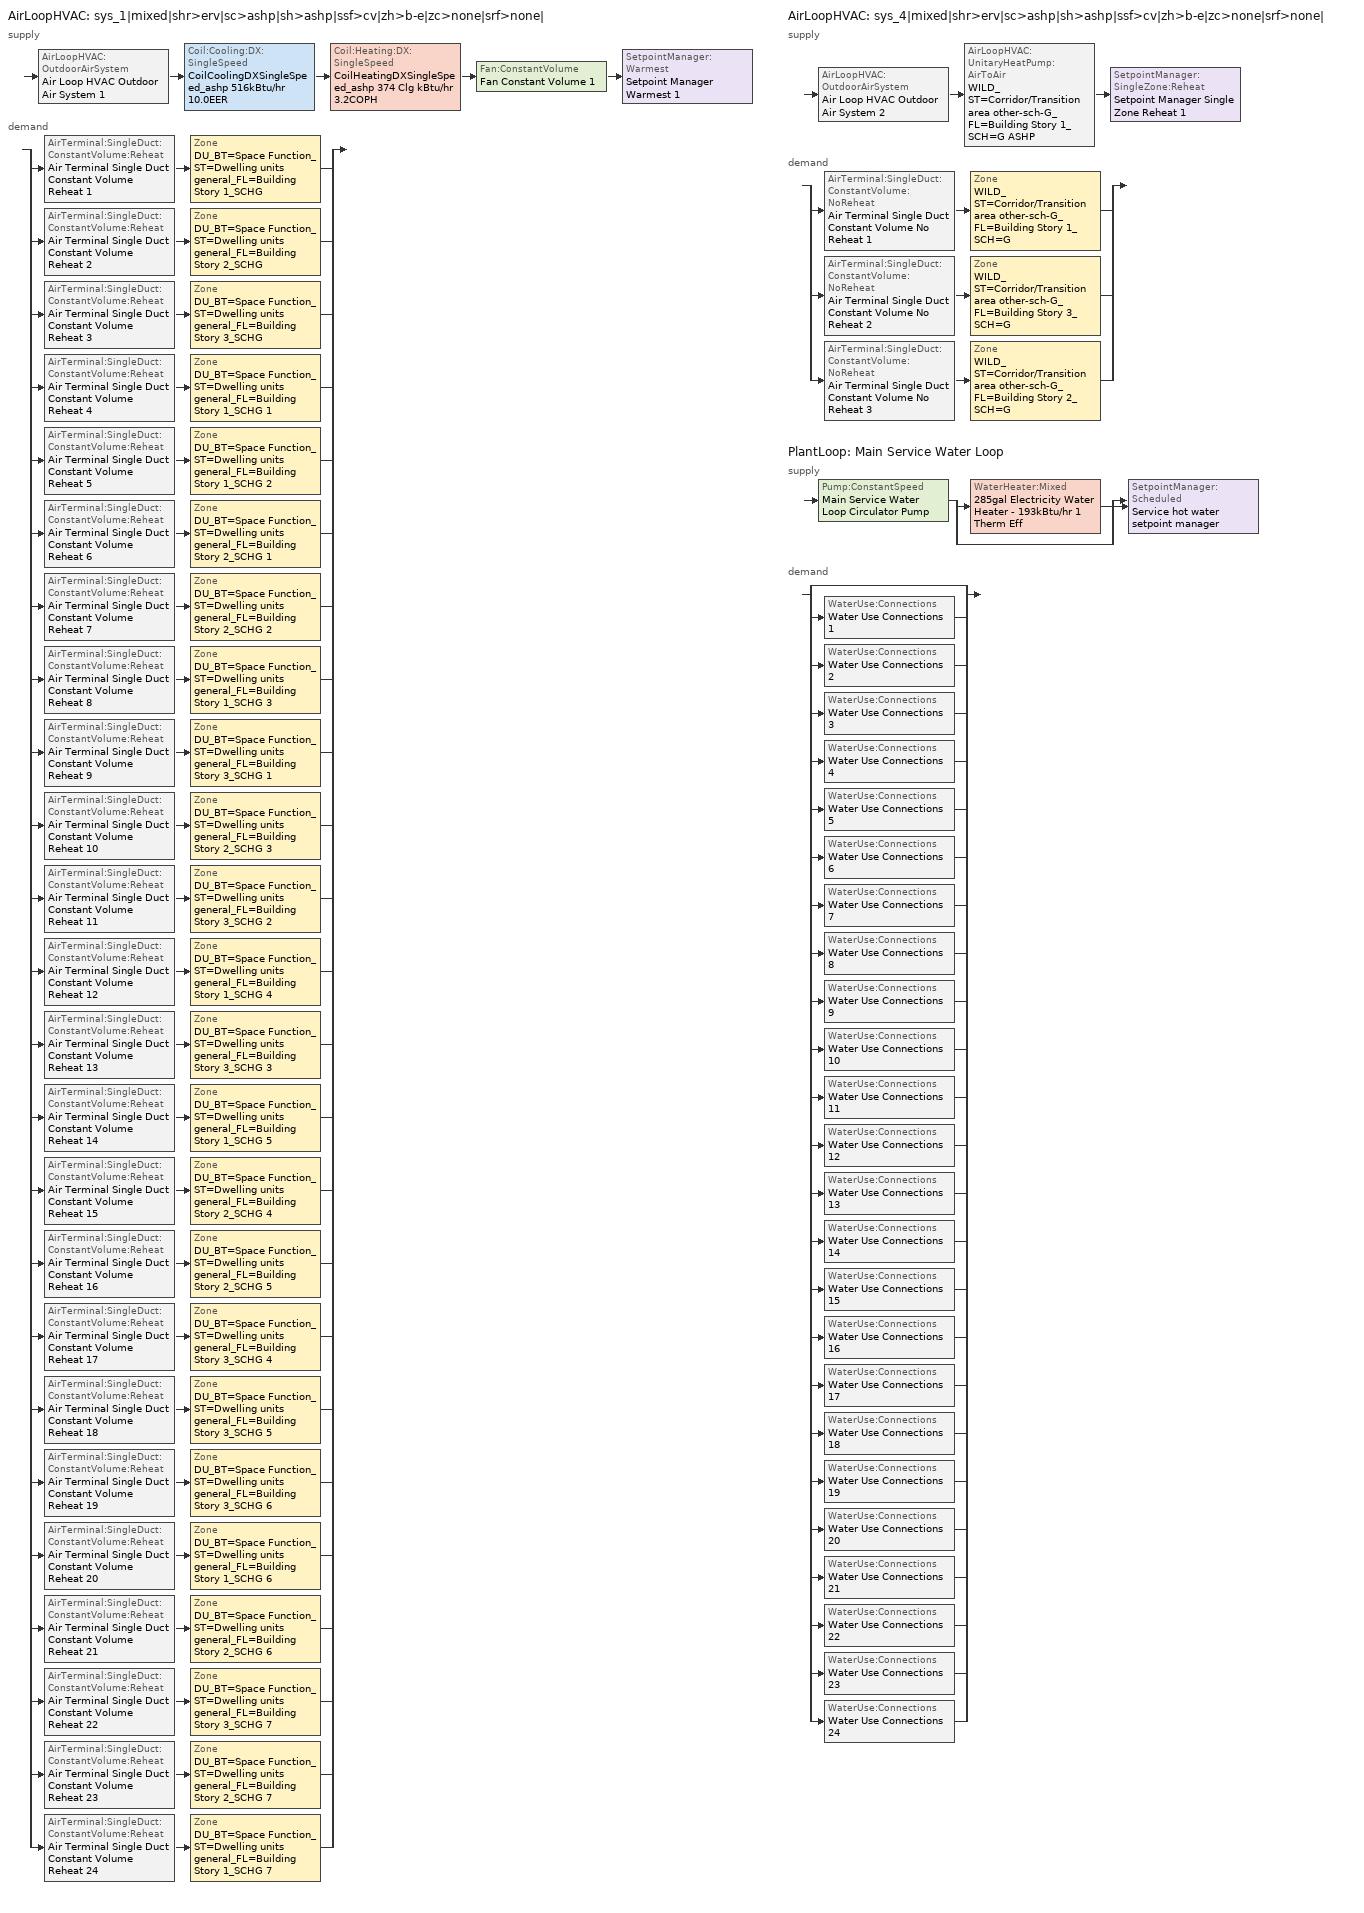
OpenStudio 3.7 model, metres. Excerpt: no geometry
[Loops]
AirLoopHVAC 'sys_1|mixed|shr>erv|sc>ashp|sh>ashp|ssf>cv|zh>b-e|zc>none|srf>none|'
 supply: AirLoopHVAC:OutdoorAirSystem 'Air Loop HVAC Outdoor Air System 1' > Coil:Cooling:DX:SingleSpeed 'CoilCoolingDXSingleSpeed_ashp 516kBtu/hr 10.0EER' > Coil:Heating:DX:SingleSpeed 'CoilHeatingDXSingleSpeed_ashp 374 Clg kBtu/hr 3.2COPH' > Fan:ConstantVolume 'Fan Constant Volume 1' > SetpointManager:Warmest 'Setpoint Manager Warmest 1'
 demand: split
  | AirTerminal:SingleDuct:ConstantVolume:Reheat 'Air Terminal Single Duct Constant Volume Reheat 1' > Zone 'DU_BT=Space Function_ST=Dwelling units general_FL=Building Story 1_SCHG'
  | AirTerminal:SingleDuct:ConstantVolume:Reheat 'Air Terminal Single Duct Constant Volume Reheat 2' > Zone 'DU_BT=Space Function_ST=Dwelling units general_FL=Building Story 2_SCHG'
  | AirTerminal:SingleDuct:ConstantVolume:Reheat 'Air Terminal Single Duct Constant Volume Reheat 3' > Zone 'DU_BT=Space Function_ST=Dwelling units general_FL=Building Story 3_SCHG'
  | AirTerminal:SingleDuct:ConstantVolume:Reheat 'Air Terminal Single Duct Constant Volume Reheat 4' > Zone 'DU_BT=Space Function_ST=Dwelling units general_FL=Building Story 1_SCHG 1'
  | AirTerminal:SingleDuct:ConstantVolume:Reheat 'Air Terminal Single Duct Constant Volume Reheat 5' > Zone 'DU_BT=Space Function_ST=Dwelling units general_FL=Building Story 1_SCHG 2'
  | AirTerminal:SingleDuct:ConstantVolume:Reheat 'Air Terminal Single Duct Constant Volume Reheat 6' > Zone 'DU_BT=Space Function_ST=Dwelling units general_FL=Building Story 2_SCHG 1'
  | AirTerminal:SingleDuct:ConstantVolume:Reheat 'Air Terminal Single Duct Constant Volume Reheat 7' > Zone 'DU_BT=Space Function_ST=Dwelling units general_FL=Building Story 2_SCHG 2'
  | AirTerminal:SingleDuct:ConstantVolume:Reheat 'Air Terminal Single Duct Constant Volume Reheat 8' > Zone 'DU_BT=Space Function_ST=Dwelling units general_FL=Building Story 1_SCHG 3'
  | AirTerminal:SingleDuct:ConstantVolume:Reheat 'Air Terminal Single Duct Constant Volume Reheat 9' > Zone 'DU_BT=Space Function_ST=Dwelling units general_FL=Building Story 3_SCHG 1'
  | AirTerminal:SingleDuct:ConstantVolume:Reheat 'Air Terminal Single Duct Constant Volume Reheat 10' > Zone 'DU_BT=Space Function_ST=Dwelling units general_FL=Building Story 2_SCHG 3'
  | AirTerminal:SingleDuct:ConstantVolume:Reheat 'Air Terminal Single Duct Constant Volume Reheat 11' > Zone 'DU_BT=Space Function_ST=Dwelling units general_FL=Building Story 3_SCHG 2'
  | AirTerminal:SingleDuct:ConstantVolume:Reheat 'Air Terminal Single Duct Constant Volume Reheat 12' > Zone 'DU_BT=Space Function_ST=Dwelling units general_FL=Building Story 1_SCHG 4'
  | AirTerminal:SingleDuct:ConstantVolume:Reheat 'Air Terminal Single Duct Constant Volume Reheat 13' > Zone 'DU_BT=Space Function_ST=Dwelling units general_FL=Building Story 3_SCHG 3'
  | AirTerminal:SingleDuct:ConstantVolume:Reheat 'Air Terminal Single Duct Constant Volume Reheat 14' > Zone 'DU_BT=Space Function_ST=Dwelling units general_FL=Building Story 1_SCHG 5'
  | AirTerminal:SingleDuct:ConstantVolume:Reheat 'Air Terminal Single Duct Constant Volume Reheat 15' > Zone 'DU_BT=Space Function_ST=Dwelling units general_FL=Building Story 2_SCHG 4'
  | AirTerminal:SingleDuct:ConstantVolume:Reheat 'Air Terminal Single Duct Constant Volume Reheat 16' > Zone 'DU_BT=Space Function_ST=Dwelling units general_FL=Building Story 2_SCHG 5'
  | AirTerminal:SingleDuct:ConstantVolume:Reheat 'Air Terminal Single Duct Constant Volume Reheat 17' > Zone 'DU_BT=Space Function_ST=Dwelling units general_FL=Building Story 3_SCHG 4'
  | AirTerminal:SingleDuct:ConstantVolume:Reheat 'Air Terminal Single Duct Constant Volume Reheat 18' > Zone 'DU_BT=Space Function_ST=Dwelling units general_FL=Building Story 3_SCHG 5'
  | AirTerminal:SingleDuct:ConstantVolume:Reheat 'Air Terminal Single Duct Constant Volume Reheat 19' > Zone 'DU_BT=Space Function_ST=Dwelling units general_FL=Building Story 3_SCHG 6'
  | AirTerminal:SingleDuct:ConstantVolume:Reheat 'Air Terminal Single Duct Constant Volume Reheat 20' > Zone 'DU_BT=Space Function_ST=Dwelling units general_FL=Building Story 1_SCHG 6'
  | AirTerminal:SingleDuct:ConstantVolume:Reheat 'Air Terminal Single Duct Constant Volume Reheat 21' > Zone 'DU_BT=Space Function_ST=Dwelling units general_FL=Building Story 2_SCHG 6'
  | AirTerminal:SingleDuct:ConstantVolume:Reheat 'Air Terminal Single Duct Constant Volume Reheat 22' > Zone 'DU_BT=Space Function_ST=Dwelling units general_FL=Building Story 3_SCHG 7'
  | AirTerminal:SingleDuct:ConstantVolume:Reheat 'Air Terminal Single Duct Constant Volume Reheat 23' > Zone 'DU_BT=Space Function_ST=Dwelling units general_FL=Building Story 2_SCHG 7'
  | AirTerminal:SingleDuct:ConstantVolume:Reheat 'Air Terminal Single Duct Constant Volume Reheat 24' > Zone 'DU_BT=Space Function_ST=Dwelling units general_FL=Building Story 1_SCHG 7'
AirLoopHVAC 'sys_4|mixed|shr>erv|sc>ashp|sh>ashp|ssf>cv|zh>b-e|zc>none|srf>none|'
 supply: AirLoopHVAC:OutdoorAirSystem 'Air Loop HVAC Outdoor Air System 2' > AirLoopHVAC:UnitaryHeatPump:AirToAir 'WILD_ST=Corridor/Transition area other-sch-G_FL=Building Story 1_SCH=G ASHP' > SetpointManager:SingleZone:Reheat 'Setpoint Manager Single Zone Reheat 1'
 demand: split
  | AirTerminal:SingleDuct:ConstantVolume:NoReheat 'Air Terminal Single Duct Constant Volume No Reheat 1' > Zone 'WILD_ST=Corridor/Transition area other-sch-G_FL=Building Story 1_SCH=G'
  | AirTerminal:SingleDuct:ConstantVolume:NoReheat 'Air Terminal Single Duct Constant Volume No Reheat 2' > Zone 'WILD_ST=Corridor/Transition area other-sch-G_FL=Building Story 3_SCH=G'
  | AirTerminal:SingleDuct:ConstantVolume:NoReheat 'Air Terminal Single Duct Constant Volume No Reheat 3' > Zone 'WILD_ST=Corridor/Transition area other-sch-G_FL=Building Story 2_SCH=G'
PlantLoop 'Main Service Water Loop'
 supply: Pump:ConstantSpeed 'Main Service Water Loop Circulator Pump' > split
  | WaterHeater:Mixed '285gal Electricity Water Heater - 193kBtu/hr 1 Therm Eff'
  | bypass
  join > SetpointManager:Scheduled 'Service hot water setpoint manager'
 demand: split
  | bypass
  | WaterUse:Connections 'Water Use Connections 1'
  | WaterUse:Connections 'Water Use Connections 2'
  | WaterUse:Connections 'Water Use Connections 3'
  | WaterUse:Connections 'Water Use Connections 4'
  | WaterUse:Connections 'Water Use Connections 5'
  | WaterUse:Connections 'Water Use Connections 6'
  | WaterUse:Connections 'Water Use Connections 7'
  | WaterUse:Connections 'Water Use Connections 8'
  | WaterUse:Connections 'Water Use Connections 9'
  | WaterUse:Connections 'Water Use Connections 10'
  | WaterUse:Connections 'Water Use Connections 11'
  | WaterUse:Connections 'Water Use Connections 12'
  | WaterUse:Connections 'Water Use Connections 13'
  | WaterUse:Connections 'Water Use Connections 14'
  | WaterUse:Connections 'Water Use Connections 15'
  | WaterUse:Connections 'Water Use Connections 16'
  | WaterUse:Connections 'Water Use Connections 17'
  | WaterUse:Connections 'Water Use Connections 18'
  | WaterUse:Connections 'Water Use Connections 19'
  | WaterUse:Connections 'Water Use Connections 20'
  | WaterUse:Connections 'Water Use Connections 21'
  | WaterUse:Connections 'Water Use Connections 22'
  | WaterUse:Connections 'Water Use Connections 23'
  | WaterUse:Connections 'Water Use Connections 24'
[Sizing:Zone] Zone Cooling Design Supply Air Temperature Input Method=TemperatureDifference; Zone Cooling Design Supply Air Temperature {C}=14; Zone Cooling Design Supply Air Temperature Difference {deltaC}=11; Zone Heating Design Supply Air Temperature Input Method=TemperatureDifference; Zone Heating Design Supply Air Temperature {C}=40; Zone Heating Design Supply Air Temperature Difference {deltaC}=21; Zone Cooling Design Supply Air Humidity Ratio {kg-H2O/kg-air}=0.0085; Zone Heating Design Supply Air Humidity Ratio {kg-H2O/kg-air}=0.008; Zone Heating Sizing Factor=1.3; Zone Cooling Sizing Factor=1; Cooling Design Air Flow Method=DesignDay; Heating Design Air Flow Method=DesignDay; Account for Dedicated Outdoor Air System=No; Dedicated Outdoor Air System Control Strategy=NeutralSupplyAir; Dedicated Outdoor Air Low Setpoint Temperature for Design {C}=autosize; Dedicated Outdoor Air High Setpoint Temperature for Design {C}=autosize; Zone Load Sizing Method=Sensible Load Only No Latent Load; Zone Latent Cooling Design Supply Air Humidity Ratio Input Method=HumidityRatioDifference; Zone Cooling Design Supply Air Humidity Ratio Difference {kgWater/kgDryAir}=0.005; Zone Latent Heating Design Supply Air Humidity Ratio Input Method=HumidityRatioDifference; Zone Humidification Design Supply Air Humidity Ratio Difference {kgWater/kgDryAir}=0.005
DU_BT=Space Function_ST=Dwelling units general_FL=Building Story 1_SCHG; DU_BT=Space Function_ST=Dwelling units general_FL=Building Story 2_SCHG; DU_BT=Space Function_ST=Dwelling units general_FL=Building Story 3_SCHG; DU_BT=Space Function_ST=Dwelling units general_FL=Building Story 1_SCHG 1; DU_BT=Space Function_ST=Dwelling units general_FL=Building Story 1_SCHG 2; DU_BT=Space Function_ST=Dwelling units general_FL=Building Story 2_SCHG 1; DU_BT=Space Function_ST=Dwelling units general_FL=Building Story 2_SCHG 2; DU_BT=Space Function_ST=Dwelling units general_FL=Building Story 1_SCHG 3; DU_BT=Space Function_ST=Dwelling units general_FL=Building Story 3_SCHG 1; DU_BT=Space Function_ST=Dwelling units general_FL=Building Story 2_SCHG 3; DU_BT=Space Function_ST=Dwelling units general_FL=Building Story 3_SCHG 2; DU_BT=Space Function_ST=Dwelling units general_FL=Building Story 1_SCHG 4; DU_BT=Space Function_ST=Dwelling units general_FL=Building Story 3_SCHG 3; DU_BT=Space Function_ST=Dwelling units general_FL=Building Story 1_SCHG 5; DU_BT=Space Function_ST=Dwelling units general_FL=Building Story 2_SCHG 4; DU_BT=Space Function_ST=Dwelling units general_FL=Building Story 2_SCHG 5; DU_BT=Space Function_ST=Dwelling units general_FL=Building Story 3_SCHG 4; DU_BT=Space Function_ST=Dwelling units general_FL=Building Story 3_SCHG 5; DU_BT=Space Function_ST=Dwelling units general_FL=Building Story 3_SCHG 6; DU_BT=Space Function_ST=Dwelling units general_FL=Building Story 1_SCHG 6; DU_BT=Space Function_ST=Dwelling units general_FL=Building Story 2_SCHG 6; DU_BT=Space Function_ST=Dwelling units general_FL=Building Story 3_SCHG 7; DU_BT=Space Function_ST=Dwelling units general_FL=Building Story 2_SCHG 7; DU_BT=Space Function_ST=Dwelling units general_FL=Building Story 1_SCHG 7; WILD_ST=Corridor/Transition area other-sch-G_FL=Building Story 1_SCH=G; WILD_ST=Corridor/Transition area other-sch-G_FL=Building Story 3_SCH=G; WILD_ST=Corridor/Transition area other-sch-G_FL=Building Story 2_SCH=G
[Zone equipment]
DU_BT=Space Function_ST=Dwelling units general_FL=Building Story 1_SCHG: Zone HVAC Baseboard Convective Electric 1, Air Terminal Single Duct Constant Volume Reheat 1
DU_BT=Space Function_ST=Dwelling units general_FL=Building Story 2_SCHG: Zone HVAC Baseboard Convective Electric 2, Air Terminal Single Duct Constant Volume Reheat 2
DU_BT=Space Function_ST=Dwelling units general_FL=Building Story 3_SCHG: Zone HVAC Baseboard Convective Electric 3, Air Terminal Single Duct Constant Volume Reheat 3
DU_BT=Space Function_ST=Dwelling units general_FL=Building Story 1_SCHG 1: Zone HVAC Baseboard Convective Electric 4, Air Terminal Single Duct Constant Volume Reheat 4
DU_BT=Space Function_ST=Dwelling units general_FL=Building Story 1_SCHG 2: Zone HVAC Baseboard Convective Electric 5, Air Terminal Single Duct Constant Volume Reheat 5
DU_BT=Space Function_ST=Dwelling units general_FL=Building Story 2_SCHG 1: Zone HVAC Baseboard Convective Electric 6, Air Terminal Single Duct Constant Volume Reheat 6
DU_BT=Space Function_ST=Dwelling units general_FL=Building Story 2_SCHG 2: Zone HVAC Baseboard Convective Electric 7, Air Terminal Single Duct Constant Volume Reheat 7
DU_BT=Space Function_ST=Dwelling units general_FL=Building Story 1_SCHG 3: Zone HVAC Baseboard Convective Electric 8, Air Terminal Single Duct Constant Volume Reheat 8
DU_BT=Space Function_ST=Dwelling units general_FL=Building Story 3_SCHG 1: Zone HVAC Baseboard Convective Electric 9, Air Terminal Single Duct Constant Volume Reheat 9
DU_BT=Space Function_ST=Dwelling units general_FL=Building Story 2_SCHG 3: Zone HVAC Baseboard Convective Electric 10, Air Terminal Single Duct Constant Volume Reheat 10
DU_BT=Space Function_ST=Dwelling units general_FL=Building Story 3_SCHG 2: Zone HVAC Baseboard Convective Electric 11, Air Terminal Single Duct Constant Volume Reheat 11
DU_BT=Space Function_ST=Dwelling units general_FL=Building Story 1_SCHG 4: Zone HVAC Baseboard Convective Electric 12, Air Terminal Single Duct Constant Volume Reheat 12
DU_BT=Space Function_ST=Dwelling units general_FL=Building Story 3_SCHG 3: Zone HVAC Baseboard Convective Electric 13, Air Terminal Single Duct Constant Volume Reheat 13
DU_BT=Space Function_ST=Dwelling units general_FL=Building Story 1_SCHG 5: Zone HVAC Baseboard Convective Electric 14, Air Terminal Single Duct Constant Volume Reheat 14
DU_BT=Space Function_ST=Dwelling units general_FL=Building Story 2_SCHG 4: Zone HVAC Baseboard Convective Electric 15, Air Terminal Single Duct Constant Volume Reheat 15
DU_BT=Space Function_ST=Dwelling units general_FL=Building Story 2_SCHG 5: Zone HVAC Baseboard Convective Electric 16, Air Terminal Single Duct Constant Volume Reheat 16
DU_BT=Space Function_ST=Dwelling units general_FL=Building Story 3_SCHG 4: Zone HVAC Baseboard Convective Electric 17, Air Terminal Single Duct Constant Volume Reheat 17
DU_BT=Space Function_ST=Dwelling units general_FL=Building Story 3_SCHG 5: Zone HVAC Baseboard Convective Electric 18, Air Terminal Single Duct Constant Volume Reheat 18
DU_BT=Space Function_ST=Dwelling units general_FL=Building Story 3_SCHG 6: Zone HVAC Baseboard Convective Electric 19, Air Terminal Single Duct Constant Volume Reheat 19
DU_BT=Space Function_ST=Dwelling units general_FL=Building Story 1_SCHG 6: Zone HVAC Baseboard Convective Electric 20, Air Terminal Single Duct Constant Volume Reheat 20
DU_BT=Space Function_ST=Dwelling units general_FL=Building Story 2_SCHG 6: Zone HVAC Baseboard Convective Electric 21, Air Terminal Single Duct Constant Volume Reheat 21
DU_BT=Space Function_ST=Dwelling units general_FL=Building Story 3_SCHG 7: Zone HVAC Baseboard Convective Electric 22, Air Terminal Single Duct Constant Volume Reheat 22
DU_BT=Space Function_ST=Dwelling units general_FL=Building Story 2_SCHG 7: Zone HVAC Baseboard Convective Electric 23, Air Terminal Single Duct Constant Volume Reheat 23
DU_BT=Space Function_ST=Dwelling units general_FL=Building Story 1_SCHG 7: Zone HVAC Baseboard Convective Electric 24, Air Terminal Single Duct Constant Volume Reheat 24
WILD_ST=Corridor/Transition area other-sch-G_FL=Building Story 1_SCH=G: Zone HVAC Baseboard Convective Electric 25, Air Terminal Single Duct Constant Volume No Reheat 1
WILD_ST=Corridor/Transition area other-sch-G_FL=Building Story 3_SCH=G: Zone HVAC Baseboard Convective Electric 26, Air Terminal Single Duct Constant Volume No Reheat 2
WILD_ST=Corridor/Transition area other-sch-G_FL=Building Story 2_SCH=G: Zone HVAC Baseboard Convective Electric 27, Air Terminal Single Duct Constant Volume No Reheat 3
[AirLoopHVAC] Design Supply Air Flow Rate {m3/s}=autosize; Design Return Air Flow Fraction of Supply Air Flow=1
Name | Availability Schedule
sys_1|mixed|shr>erv|sc>ashp|sh>ashp|ssf>cv|zh>b-e|zc>none|srf>none| | sys_1|mixed|shr>none|sc>ashp|sh>ashp|ssf>cv|zh>b-e|zc>none|srf>none| Occ Sch
sys_4|mixed|shr>erv|sc>ashp|sh>ashp|ssf>cv|zh>b-e|zc>none|srf>none| | sys_4|mixed|shr>none|sc>ashp|sh>ashp|ssf>cv|zh>b-e|zc>none|srf>none| Occ Sch
[Sizing:System] Design Outdoor Air Flow Rate {m3/s}=Autosize; Central Heating Maximum System Air Flow Ratio=1; Preheat Design Temperature {C}=7; Preheat Design Humidity Ratio {kg-H2O/kg-Air}=0.008; Precool Design Temperature {C}=13; Precool Design Humidity Ratio {kg-H2O/kg-Air}=0.008; Central Cooling Design Supply Air Temperature {C}=13; Central Heating Design Supply Air Temperature {C}=43; Sizing Option=NonCoincident; Central Cooling Design Supply Air Humidity Ratio {kg-H2O/kg-Air}=0.0085; Central Heating Design Supply Air Humidity Ratio {kg-H2O/kg-Air}=0.008; Cooling Design Air Flow Method=DesignDay; Cooling Design Air Flow Rate {m3/s}=0; Heating Design Air Flow Method=DesignDay; Heating Design Air Flow Rate {m3/s}=0; System Outdoor Air Method=ZoneSum; Zone Maximum Outdoor Air Fraction=1; Cooling Supply Air Flow Rate Per Floor Area {m3/s-m2}=0.00996765; Cooling Fraction of Autosized Cooling Supply Air Flow Rate=1; Cooling Supply Air Flow Rate Per Unit Cooling Capacity {m3/s-W}=3.94755e-05; Heating Supply Air Flow Rate Per Floor Area {m3/s-m2}=0.00996765; Heating Fraction of Autosized Heating Supply Air Flow Rate=1; Heating Fraction of Autosized Cooling Supply Air Flow Rate=1; Heating Supply Air Flow Rate Per Unit Heating Capacity {m3/s-W}=3.15882e-05; Cooling Design Capacity Method=CoolingDesignCapacity; Cooling Design Capacity {W}=autosize; Cooling Design Capacity Per Floor Area {W/m2}=234.7; Fraction of Autosized Cooling Design Capacity=1; Heating Design Capacity Method=HeatingDesignCapacity; Heating Design Capacity {W}=autosize; Heating Design Capacity Per Floor Area {W/m2}=157; Fraction of Autosized Heating Design Capacity=1; Central Cooling Capacity Control Method=OnOff; Occupant Diversity=autosize
Name | Type of Load to Size On | 100% Outdoor Air in Cooling | 100% Outdoor Air in Heating
sys_1|mixed|shr>erv|sc>ashp|sh>ashp|ssf>cv|zh>b-e|zc>none|srf>none| | Total | Yes | Yes
sys_4|mixed|shr>erv|sc>ashp|sh>ashp|ssf>cv|zh>b-e|zc>none|srf>none| | Sensible | No | No
[Fan:ConstantVolume]
Fan Constant Volume 1: Availability Schedule=Always On Discrete; Fan Total Efficiency=0.39975; Pressure Rise {Pa}=640; Maximum Flow Rate {m3/s}=AutoSize; Motor Efficiency=0.615
[Coil:Heating:DX:SingleSpeed] Availability Schedule=Always On Discrete; Rated Air Flow Rate {m3/s}=Autosize; Rated Supply Fan Power Per Volume Flow Rate 2017 {W/(m3/s)}=773.3; Rated Supply Fan Power Per Volume Flow Rate 2023 {W/(m3/s)}=934.4; Total Heating Capacity Function of Temperature Curve=DXHEAT-NECB2011-REF-CAPFT; Total Heating Capacity Function of Flow Fraction Curve=DXHEAT-NECB2011-REF-CAPFFLOW; Energy Input Ratio Function of Temperature Curve=DXHEAT-NECB2011-REF-EIRFT; Energy Input Ratio Function of Flow Fraction Curve=DXHEAT-NECB2011-REF-EIRFFLOW; Part Load Fraction Correlation Curve=DXHEAT-NECB2011-REF-PLFFPLR; Minimum Outdoor Dry-Bulb Temperature for Compressor Operation {C}=-10; Defrost Strategy=Resistive; Defrost Control=Timed; Defrost Time Period Fraction=0.166667; Resistive Defrost Heater Capacity {W}=2000
Name | Rated Total Heating Capacity {W} | Rated COP {W/W}
CoilHeatingDXSingleSpeed_ashp 374 Clg kBtu/hr 3.2COPH | 109628 | 3.57556
CoilHeatingDXSingleSpeed_ashp 1 31 Clg kBtu/hr 3.3COPH | 9181.54 | 3.5199
[Coil:Cooling:DX:SingleSpeed] Availability Schedule=Always On Discrete; Rated Total Cooling Capacity {W}=autosize; Rated Sensible Heat Ratio=autosize; Rated Air Flow Rate {m3/s}=autosize; Rated Evaporator Fan Power Per Volume Flow Rate 2017 {W/(m3/s)}=773.3; Rated Evaporator Fan Power Per Volume Flow Rate 2023 {W/(m3/s)}=934.4; Total Cooling Capacity Function of Temperature Curve=DXCOOL-NECB2011-REF-CAPFT; Total Cooling Capacity Function of Flow Fraction Curve=DXCOOL-NECB2011-REF-CAPFFLOW; Energy Input Ratio Function of Temperature Curve=DXCOOL-NECB2011-REF-COOLEIRFT; Energy Input Ratio Function of Flow Fraction Curve=DXCOOL-NECB2011-REF-COOLEIRFFLOW; Part Load Fraction Correlation Curve=DXCOOL-NECB2011-REF-COOLPLFFPLR; Minimum Outdoor Dry-Bulb Temperature for Compressor Operation {C}=-25; Nominal Time for Condensate Removal to Begin {s}=0; Ratio of Initial Moisture Evaporation Rate and Steady State Latent Capacity=0; Maximum Cycling Rate {cycles/hr}=0; Latent Capacity Time Constant {s}=0; Condenser Type=AirCooled; Evaporative Condenser Effectiveness=0.9; Evaporative Condenser Air Flow Rate {m3/s}=autosize; Evaporative Condenser Pump Rated Power Consumption {W}=autosize; Crankcase Heater Capacity {W}=0; Maximum Outdoor Dry-Bulb Temperature for Crankcase Heater Operation {C}=10; Basin Heater Capacity {W/K}=0; Basin Heater Setpoint Temperature {C}=2
Name | Rated COP {W/W}
CoilCoolingDXSingleSpeed_ashp 516kBtu/hr 10.0EER | 3.46672
CoilCoolingDXSingleSpeed_ashp 1 43kBtu/hr 11.0EER | 3.79975
[Controller:OutdoorAir] Minimum Outdoor Air Flow Rate {m3/s}=autosize; Maximum Outdoor Air Flow Rate {m3/s}=Autosize; Economizer Control Action Type=ModulateFlow; Lockout Type=NoLockout; Minimum Limit Type=FixedMinimum; High Humidity Control=No; Economizer Operation Staging=InterlockedWithMechanicalCooling
Name | Economizer Control Type | Minimum Outdoor Air Schedule | Controller Mechanical Ventilation | Heat Recovery Bypass Control Type | Economizer Maximum Limit Dry-Bulb Temperature {C} | Economizer Maximum Limit Enthalpy {J/kg} | Economizer Minimum Limit Dry-Bulb Temperature {C}
Controller Outdoor Air 1 | DifferentialEnthalpy | sys_1|mixed|shr>none|sc>ashp|sh>ashp|ssf>cv|zh>b-e|zc>none|srf>none| Occ Sch | Controller Mechanical Ventilation 1 | BypassWhenWithinEconomizerLimits
Controller Outdoor Air 2 | NoEconomizer | sys_4|mixed|shr>none|sc>ashp|sh>ashp|ssf>cv|zh>b-e|zc>none|srf>none| Occ Sch | Controller Mechanical Ventilation 2 | BypassWhenOAFlowGreaterThanMinimum | 28 | 64000 | -100
[Controller:MechanicalVentilation] Availability Schedule=Always On Discrete; System Outdoor Air Method=ZoneSum
Controller Mechanical Ventilation 1; Controller Mechanical Ventilation 2
[AirLoopHVAC:OutdoorAirSystem]
Name | Controller
Air Loop HVAC Outdoor Air System 1 | Controller Outdoor Air 1
Air Loop HVAC Outdoor Air System 2 | Controller Outdoor Air 2
[SetpointManager:Warmest]
Setpoint Manager Warmest 1: Control Variable=Temperature; Minimum Setpoint Temperature {C}=13; Maximum Setpoint Temperature {C}=20; Strategy=MaximumTemperature; Setpoint Node or NodeList=sys_1|mixed|shr>erv|sc>ashp|sh>ashp|ssf>cv|zh>b-e|zc>none|srf>none| Supply Outlet Node
[ZoneHVAC:Baseboard:Convective:Electric] Availability Schedule=Always On Discrete; Nominal Capacity {W}=autosize; Efficiency=1
Zone HVAC Baseboard Convective Electric 1; Zone HVAC Baseboard Convective Electric 2; Zone HVAC Baseboard Convective Electric 3; Zone HVAC Baseboard Convective Electric 4; Zone HVAC Baseboard Convective Electric 5; Zone HVAC Baseboard Convective Electric 6; Zone HVAC Baseboard Convective Electric 7; Zone HVAC Baseboard Convective Electric 8; Zone HVAC Baseboard Convective Electric 9; Zone HVAC Baseboard Convective Electric 10; Zone HVAC Baseboard Convective Electric 11; Zone HVAC Baseboard Convective Electric 12; Zone HVAC Baseboard Convective Electric 13; Zone HVAC Baseboard Convective Electric 14; Zone HVAC Baseboard Convective Electric 15; Zone HVAC Baseboard Convective Electric 16; Zone HVAC Baseboard Convective Electric 17; Zone HVAC Baseboard Convective Electric 18; Zone HVAC Baseboard Convective Electric 19; Zone HVAC Baseboard Convective Electric 20; Zone HVAC Baseboard Convective Electric 21; Zone HVAC Baseboard Convective Electric 22; Zone HVAC Baseboard Convective Electric 23; Zone HVAC Baseboard Convective Electric 24; Zone HVAC Baseboard Convective Electric 25; Zone HVAC Baseboard Convective Electric 26; Zone HVAC Baseboard Convective Electric 27
[Coil:Heating:Electric] Availability Schedule=Always On Discrete
Coil Heating Electric 1; Coil Heating Electric 2; Coil Heating Electric 3; Coil Heating Electric 4; Coil Heating Electric 5; Coil Heating Electric 6; Coil Heating Electric 7; Coil Heating Electric 8; Coil Heating Electric 9; Coil Heating Electric 10; Coil Heating Electric 11; Coil Heating Electric 12; Coil Heating Electric 13; Coil Heating Electric 14; Coil Heating Electric 15; Coil Heating Electric 16; Coil Heating Electric 17; Coil Heating Electric 18; Coil Heating Electric 19; Coil Heating Electric 20; Coil Heating Electric 21; Coil Heating Electric 22; Coil Heating Electric 23; Coil Heating Electric 24; Coil Heating Electric 25
[AirTerminal:SingleDuct:ConstantVolume:Reheat] Availability Schedule=Always On Discrete; Maximum Air Flow Rate {m3/s}=autosize; Maximum Hot Water or Steam Flow Rate {m3/s}=autosize; Minimum Hot Water or Steam Flow Rate {m3/s}=0; Convergence Tolerance=0.001; Maximum Reheat Air Temperature {C}=35
Name | Reheat Coil
Air Terminal Single Duct Constant Volume Reheat 1 | Coil Heating Electric 1
Air Terminal Single Duct Constant Volume Reheat 2 | Coil Heating Electric 2
Air Terminal Single Duct Constant Volume Reheat 3 | Coil Heating Electric 3
Air Terminal Single Duct Constant Volume Reheat 4 | Coil Heating Electric 4
Air Terminal Single Duct Constant Volume Reheat 5 | Coil Heating Electric 5
Air Terminal Single Duct Constant Volume Reheat 6 | Coil Heating Electric 6
Air Terminal Single Duct Constant Volume Reheat 7 | Coil Heating Electric 7
Air Terminal Single Duct Constant Volume Reheat 8 | Coil Heating Electric 8
Air Terminal Single Duct Constant Volume Reheat 9 | Coil Heating Electric 9
Air Terminal Single Duct Constant Volume Reheat 10 | Coil Heating Electric 10
Air Terminal Single Duct Constant Volume Reheat 11 | Coil Heating Electric 11
Air Terminal Single Duct Constant Volume Reheat 12 | Coil Heating Electric 12
Air Terminal Single Duct Constant Volume Reheat 13 | Coil Heating Electric 13
Air Terminal Single Duct Constant Volume Reheat 14 | Coil Heating Electric 14
Air Terminal Single Duct Constant Volume Reheat 15 | Coil Heating Electric 15
Air Terminal Single Duct Constant Volume Reheat 16 | Coil Heating Electric 16
Air Terminal Single Duct Constant Volume Reheat 17 | Coil Heating Electric 17
Air Terminal Single Duct Constant Volume Reheat 18 | Coil Heating Electric 18
Air Terminal Single Duct Constant Volume Reheat 19 | Coil Heating Electric 19
Air Terminal Single Duct Constant Volume Reheat 20 | Coil Heating Electric 20
Air Terminal Single Duct Constant Volume Reheat 21 | Coil Heating Electric 21
Air Terminal Single Duct Constant Volume Reheat 22 | Coil Heating Electric 22
Air Terminal Single Duct Constant Volume Reheat 23 | Coil Heating Electric 23
Air Terminal Single Duct Constant Volume Reheat 24 | Coil Heating Electric 24
[Fan:OnOff]
Fan On Off 1: Availability Schedule=Always On Discrete; Fan Total Efficiency=0.39975; Pressure Rise {Pa}=622.722; Maximum Flow Rate {m3/s}=autosize; Motor Efficiency=0.615; Motor In Airstream Fraction=1; Fan Power Ratio Function of Speed Ratio Curve=Fan On Off Power Curve; Fan Efficiency Ratio Function of Speed Ratio Curve=Fan On Off Efficiency Curve
[AirLoopHVAC:UnitaryHeatPump:AirToAir]
WILD_ST=Corridor/Transition area other-sch-G_FL=Building Story 1_SCH=G ASHP: Availability Schedule=Always On Discrete; Supply Air Flow Rate During Cooling Operation {m3/s}=Autosize; Supply Air Flow Rate During Heating Operation {m3/s}=Autosize; Controlling Zone or Thermostat Location=WILD_ST=Corridor/Transition area other-sch-G_FL=Building Story 1_SCH=G; Supply Air Fan=Fan On Off 1; Heating Coil=CoilHeatingDXSingleSpeed_ashp 1 31 Clg kBtu/hr 3.3COPH; Cooling Coil=CoilCoolingDXSingleSpeed_ashp 1 43kBtu/hr 11.0EER; Supplemental Heating Coil=Coil Heating Electric 25; Maximum Supply Air Temperature from Supplemental Heater {C}=Autosize; Supply Air Fan Operating Mode Schedule=sys_4|mixed|shr>none|sc>ashp|sh>ashp|ssf>cv|zh>b-e|zc>none|srf>none| Occ Sch
[SetpointManager:SingleZone:Reheat]
Setpoint Manager Single Zone Reheat 1: Minimum Supply Air Temperature {C}=13; Maximum Supply Air Temperature {C}=43; Control Zone=WILD_ST=Corridor/Transition area other-sch-G_FL=Building Story 1_SCH=G; Setpoint Node or NodeList=sys_4|mixed|shr>erv|sc>ashp|sh>ashp|ssf>cv|zh>b-e|zc>none|srf>none| Supply Outlet Node
[AirTerminal:SingleDuct:ConstantVolume:NoReheat] Availability Schedule=Always On Discrete; Maximum Air Flow Rate {m3/s}=AutoSize
Air Terminal Single Duct Constant Volume No Reheat 1; Air Terminal Single Duct Constant Volume No Reheat 2; Air Terminal Single Duct Constant Volume No Reheat 3
[PlantLoop]
Main Service Water Loop: Glycol Concentration=0; Maximum Loop Temperature {C}=60; Minimum Loop Temperature {C}=10; Plant Loop Volume {m3}=Autocalculate; Load Distribution Scheme=Optimal
[Sizing:Plant]
Main Service Water Loop: Loop Type=Heating; Design Loop Exit Temperature {C}=60; Loop Design Temperature Difference {deltaC}=5; Sizing Option=NonCoincident; Zone Timesteps in Averaging Window=1; Coincident Sizing Factor Mode=None
[SetpointManager:Scheduled]
Service hot water setpoint manager: Control Variable=Temperature; Schedule=Service Water Loop Temp - 140F; Setpoint Node or NodeList=Main Service Water Loop Supply Outlet Node
[Pump:ConstantSpeed]
Main Service Water Loop Circulator Pump: Rated Flow Rate {m3/s}=autosize; Rated Pump Head {Pa}=320493; Rated Power Consumption {W}=autosize; Motor Efficiency=0.855; Fraction of Motor Inefficiencies to Fluid Stream=0; Pump Control Type=Intermittent; Design Power Sizing Method=PowerPerFlowPerPressure; Design Electric Power per Unit Flow Rate {W/(m3/s)}=348701.1; Design Shaft Power per Unit Flow Rate per Unit Head {W-s/m3-Pa}=1.28205
[WaterHeater:Mixed]
285gal Electricity Water Heater - 193kBtu/hr 1 Therm Eff: Tank Volume {m3}=1.07991; Setpoint Temperature Schedule=Service Water Loop Temp - 140F; Deadband Temperature Difference {deltaC}=2; Maximum Temperature Limit {C}=60; Heater Control Type=Cycle; Heater Maximum Capacity {W}=56425.5; Heater Fuel Type=Electricity; Heater Thermal Efficiency=1; Off Cycle Parasitic Fuel Consumption Rate {W}=101.971; Off Cycle Parasitic Fuel Type=Electricity; Off Cycle Parasitic Heat Fraction to Tank=0.8; On Cycle Parasitic Fuel Consumption Rate {W}=101.971; On Cycle Parasitic Fuel Type=Electricity; On Cycle Parasitic Heat Fraction to Tank=0; Ambient Temperature Indicator=Schedule; Ambient Temperature Schedule=Water Heater Ambient Temp Schedule - 70.0f; Off Cycle Loss Coefficient to Ambient Temperature {W/K}=0.0101478; On Cycle Loss Coefficient to Ambient Temperature {W/K}=0.0101478; Use Side Effectiveness=1; Source Side Effectiveness=1; Use Side Design Flow Rate {m3/s}=autosize; Source Side Design Flow Rate {m3/s}=autosize; Indirect Water Heating Recovery Time {hr}=1.5; Source Side Flow Control Mode=IndirectHeatPrimarySetpoint
[WaterHeater:Sizing]
285gal Electricity Water Heater - 193kBtu/hr 1 Therm Eff: Design Mode=PeakDraw; Time Storage Can Meet Peak Draw {hr}=0.538503; Time for Tank Recovery {hr}=0; Nominal Tank Volume for Autosizing Plant Connections {m3}=1
[WaterUse:Connections] Drain Water Heat Exchanger Type=None; Drain Water Heat Exchanger Destination=Plant
Name | Water Use Equipment Name 1
Water Use Connections 1 | G n1 apartment Service Water Use 0.15gal/min
Water Use Connections 2 | G n2 apartment Service Water Use 0.15gal/min
Water Use Connections 3 | G ne apartment Service Water Use 0.15gal/min
Water Use Connections 4 | G nw apartment Service Water Use 0.15gal/min
Water Use Connections 5 | G s1 apartment Service Water Use 0.15gal/min
Water Use Connections 6 | G s2 apartment Service Water Use 0.15gal/min
Water Use Connections 7 | G sw apartment Service Water Use 0.15gal/min
Water Use Connections 8 | M n1 apartment Service Water Use 0.15gal/min
Water Use Connections 9 | M n2 apartment Service Water Use 0.15gal/min
Water Use Connections 10 | M ne apartment Service Water Use 0.15gal/min
Water Use Connections 11 | M nw apartment Service Water Use 0.15gal/min
Water Use Connections 12 | M s1 apartment Service Water Use 0.15gal/min
Water Use Connections 13 | M s2 apartment Service Water Use 0.15gal/min
Water Use Connections 14 | M se apartment Service Water Use 0.15gal/min
Water Use Connections 15 | M sw apartment Service Water Use 0.15gal/min
Water Use Connections 16 | Office Service Water Use 0.15gal/min
Water Use Connections 17 | T n1 apartment Service Water Use 0.15gal/min
Water Use Connections 18 | T n2 apartment Service Water Use 0.15gal/min
Water Use Connections 19 | T ne apartment Service Water Use 0.15gal/min
Water Use Connections 20 | T nw apartment Service Water Use 0.15gal/min
Water Use Connections 21 | T s1 apartment Service Water Use 0.15gal/min
Water Use Connections 22 | T s2 apartment Service Water Use 0.15gal/min
Water Use Connections 23 | T se apartment Service Water Use 0.15gal/min
Water Use Connections 24 | T sw apartment Service Water Use 0.15gal/min
[WaterUse:Equipment:Definition] Peak Flow Rate {m3/s}=9.37425e-06
Name | Target Temperature Schedule | Sensible Fraction Schedule | Latent Fraction Schedule
G n1 apartment Service Water Use Def 0.15gal/min | Schedule Ruleset 5 | Schedule Ruleset 3 | Schedule Ruleset 4
G n2 apartment Service Water Use Def 0.15gal/min | Schedule Ruleset 8 | Schedule Ruleset 6 | Schedule Ruleset 7
G ne apartment Service Water Use Def 0.15gal/min | Schedule Ruleset 11 | Schedule Ruleset 9 | Schedule Ruleset 10
G nw apartment Service Water Use Def 0.15gal/min | Schedule Ruleset 14 | Schedule Ruleset 12 | Schedule Ruleset 13
G s1 apartment Service Water Use Def 0.15gal/min | Schedule Ruleset 17 | Schedule Ruleset 15 | Schedule Ruleset 16
G s2 apartment Service Water Use Def 0.15gal/min | Schedule Ruleset 20 | Schedule Ruleset 18 | Schedule Ruleset 19
G sw apartment Service Water Use Def 0.15gal/min | Schedule Ruleset 23 | Schedule Ruleset 21 | Schedule Ruleset 22
M n1 apartment Service Water Use Def 0.15gal/min | Schedule Ruleset 26 | Schedule Ruleset 24 | Schedule Ruleset 25
M n2 apartment Service Water Use Def 0.15gal/min | Schedule Ruleset 29 | Schedule Ruleset 27 | Schedule Ruleset 28
M ne apartment Service Water Use Def 0.15gal/min | Schedule Ruleset 32 | Schedule Ruleset 30 | Schedule Ruleset 31
M nw apartment Service Water Use Def 0.15gal/min | Schedule Ruleset 35 | Schedule Ruleset 33 | Schedule Ruleset 34
M s1 apartment Service Water Use Def 0.15gal/min | Schedule Ruleset 38 | Schedule Ruleset 36 | Schedule Ruleset 37
M s2 apartment Service Water Use Def 0.15gal/min | Schedule Ruleset 41 | Schedule Ruleset 39 | Schedule Ruleset 40
M se apartment Service Water Use Def 0.15gal/min | Schedule Ruleset 44 | Schedule Ruleset 42 | Schedule Ruleset 43
M sw apartment Service Water Use Def 0.15gal/min | Schedule Ruleset 47 | Schedule Ruleset 45 | Schedule Ruleset 46
Office Service Water Use Def 0.15gal/min | Schedule Ruleset 50 | Schedule Ruleset 48 | Schedule Ruleset 49
T n1 apartment Service Water Use Def 0.15gal/min | Schedule Ruleset 53 | Schedule Ruleset 51 | Schedule Ruleset 52
T n2 apartment Service Water Use Def 0.15gal/min | Schedule Ruleset 56 | Schedule Ruleset 54 | Schedule Ruleset 55
T ne apartment Service Water Use Def 0.15gal/min | Schedule Ruleset 59 | Schedule Ruleset 57 | Schedule Ruleset 58
T nw apartment Service Water Use Def 0.15gal/min | Schedule Ruleset 62 | Schedule Ruleset 60 | Schedule Ruleset 61
T s1 apartment Service Water Use Def 0.15gal/min | Schedule Ruleset 65 | Schedule Ruleset 63 | Schedule Ruleset 64
T s2 apartment Service Water Use Def 0.15gal/min | Schedule Ruleset 68 | Schedule Ruleset 66 | Schedule Ruleset 67
T se apartment Service Water Use Def 0.15gal/min | Schedule Ruleset 71 | Schedule Ruleset 69 | Schedule Ruleset 70
T sw apartment Service Water Use Def 0.15gal/min | Schedule Ruleset 74 | Schedule Ruleset 72 | Schedule Ruleset 73
[WaterUse:Equipment] Flow Rate Fraction Schedule=NECB-G-Service Water Heating
Name | Water Use Equipment Definition | Space
G n1 apartment Service Water Use 0.15gal/min | G n1 apartment Service Water Use Def 0.15gal/min | G N1 Apartment
G n2 apartment Service Water Use 0.15gal/min | G n2 apartment Service Water Use Def 0.15gal/min | G N2 Apartment
G ne apartment Service Water Use 0.15gal/min | G ne apartment Service Water Use Def 0.15gal/min | G NE Apartment
G nw apartment Service Water Use 0.15gal/min | G nw apartment Service Water Use Def 0.15gal/min | G NW Apartment
G s1 apartment Service Water Use 0.15gal/min | G s1 apartment Service Water Use Def 0.15gal/min | G S1 Apartment
G s2 apartment Service Water Use 0.15gal/min | G s2 apartment Service Water Use Def 0.15gal/min | G S2 Apartment
G sw apartment Service Water Use 0.15gal/min | G sw apartment Service Water Use Def 0.15gal/min | G SW Apartment
M n1 apartment Service Water Use 0.15gal/min | M n1 apartment Service Water Use Def 0.15gal/min | M N1 Apartment
M n2 apartment Service Water Use 0.15gal/min | M n2 apartment Service Water Use Def 0.15gal/min | M N2 Apartment
M ne apartment Service Water Use 0.15gal/min | M ne apartment Service Water Use Def 0.15gal/min | M NE Apartment
M nw apartment Service Water Use 0.15gal/min | M nw apartment Service Water Use Def 0.15gal/min | M NW Apartment
M s1 apartment Service Water Use 0.15gal/min | M s1 apartment Service Water Use Def 0.15gal/min | M S1 Apartment
M s2 apartment Service Water Use 0.15gal/min | M s2 apartment Service Water Use Def 0.15gal/min | M S2 Apartment
M se apartment Service Water Use 0.15gal/min | M se apartment Service Water Use Def 0.15gal/min | M SE Apartment
M sw apartment Service Water Use 0.15gal/min | M sw apartment Service Water Use Def 0.15gal/min | M SW Apartment
Office Service Water Use 0.15gal/min | Office Service Water Use Def 0.15gal/min | Office
T n1 apartment Service Water Use 0.15gal/min | T n1 apartment Service Water Use Def 0.15gal/min | T N1 Apartment
T n2 apartment Service Water Use 0.15gal/min | T n2 apartment Service Water Use Def 0.15gal/min | T N2 Apartment
T ne apartment Service Water Use 0.15gal/min | T ne apartment Service Water Use Def 0.15gal/min | T NE Apartment
T nw apartment Service Water Use 0.15gal/min | T nw apartment Service Water Use Def 0.15gal/min | T NW Apartment
T s1 apartment Service Water Use 0.15gal/min | T s1 apartment Service Water Use Def 0.15gal/min | T S1 Apartment
T s2 apartment Service Water Use 0.15gal/min | T s2 apartment Service Water Use Def 0.15gal/min | T S2 Apartment
T se apartment Service Water Use 0.15gal/min | T se apartment Service Water Use Def 0.15gal/min | T SE Apartment
T sw apartment Service Water Use 0.15gal/min | T sw apartment Service Water Use Def 0.15gal/min | T SW Apartment
[Schedule:Ruleset]
Service Water Loop Temp - 140F: Default Day Schedule=Service Water Loop Temp - 140F Default
Water Heater Ambient Temp Schedule - 70.0f: Default Day Schedule=Water Heater Ambient Temp Schedule 70.0F Default
Schedule Ruleset 3: Default Day Schedule=Schedule Day 6
Schedule Ruleset 4: Default Day Schedule=Schedule Day 7
Schedule Ruleset 5: Default Day Schedule=Schedule Day 8
NECB-G-Service Water Heating: Default Day Schedule=NECB-G-Service Water Heating Default
Schedule Ruleset 6: Default Day Schedule=Schedule Day 9
Schedule Ruleset 7: Default Day Schedule=Schedule Day 10
Schedule Ruleset 8: Default Day Schedule=Schedule Day 11
Schedule Ruleset 9: Default Day Schedule=Schedule Day 12
Schedule Ruleset 10: Default Day Schedule=Schedule Day 13
Schedule Ruleset 11: Default Day Schedule=Schedule Day 14
Schedule Ruleset 12: Default Day Schedule=Schedule Day 15
Schedule Ruleset 13: Default Day Schedule=Schedule Day 16
Schedule Ruleset 14: Default Day Schedule=Schedule Day 17
Schedule Ruleset 15: Default Day Schedule=Schedule Day 18
Schedule Ruleset 16: Default Day Schedule=Schedule Day 19
Schedule Ruleset 17: Default Day Schedule=Schedule Day 20
Schedule Ruleset 18: Default Day Schedule=Schedule Day 21
Schedule Ruleset 19: Default Day Schedule=Schedule Day 22
Schedule Ruleset 20: Default Day Schedule=Schedule Day 23
Schedule Ruleset 21: Default Day Schedule=Schedule Day 24
Schedule Ruleset 22: Default Day Schedule=Schedule Day 25
Schedule Ruleset 23: Default Day Schedule=Schedule Day 26
Schedule Ruleset 24: Default Day Schedule=Schedule Day 27
Schedule Ruleset 25: Default Day Schedule=Schedule Day 28
Schedule Ruleset 26: Default Day Schedule=Schedule Day 29
Schedule Ruleset 27: Default Day Schedule=Schedule Day 30
Schedule Ruleset 28: Default Day Schedule=Schedule Day 31
Schedule Ruleset 29: Default Day Schedule=Schedule Day 32
Schedule Ruleset 30: Default Day Schedule=Schedule Day 33
Schedule Ruleset 31: Default Day Schedule=Schedule Day 34
Schedule Ruleset 32: Default Day Schedule=Schedule Day 35
Schedule Ruleset 33: Default Day Schedule=Schedule Day 36
Schedule Ruleset 34: Default Day Schedule=Schedule Day 37
Schedule Ruleset 35: Default Day Schedule=Schedule Day 38
Schedule Ruleset 36: Default Day Schedule=Schedule Day 39
Schedule Ruleset 37: Default Day Schedule=Schedule Day 40
Schedule Ruleset 38: Default Day Schedule=Schedule Day 41
Schedule Ruleset 39: Default Day Schedule=Schedule Day 42
Schedule Ruleset 40: Default Day Schedule=Schedule Day 43
Schedule Ruleset 41: Default Day Schedule=Schedule Day 44
Schedule Ruleset 42: Default Day Schedule=Schedule Day 45
Schedule Ruleset 43: Default Day Schedule=Schedule Day 46
Schedule Ruleset 44: Default Day Schedule=Schedule Day 47
Schedule Ruleset 45: Default Day Schedule=Schedule Day 48
Schedule Ruleset 46: Default Day Schedule=Schedule Day 49
Schedule Ruleset 47: Default Day Schedule=Schedule Day 50
Schedule Ruleset 48: Default Day Schedule=Schedule Day 51
Schedule Ruleset 49: Default Day Schedule=Schedule Day 52
Schedule Ruleset 50: Default Day Schedule=Schedule Day 53
Schedule Ruleset 51: Default Day Schedule=Schedule Day 54
Schedule Ruleset 52: Default Day Schedule=Schedule Day 55
Schedule Ruleset 53: Default Day Schedule=Schedule Day 56
Schedule Ruleset 54: Default Day Schedule=Schedule Day 57
Schedule Ruleset 55: Default Day Schedule=Schedule Day 58
Schedule Ruleset 56: Default Day Schedule=Schedule Day 59
Schedule Ruleset 57: Default Day Schedule=Schedule Day 60
Schedule Ruleset 58: Default Day Schedule=Schedule Day 61
Schedule Ruleset 59: Default Day Schedule=Schedule Day 62
Schedule Ruleset 60: Default Day Schedule=Schedule Day 63
Schedule Ruleset 61: Default Day Schedule=Schedule Day 64
Schedule Ruleset 62: Default Day Schedule=Schedule Day 65
Schedule Ruleset 63: Default Day Schedule=Schedule Day 66
Schedule Ruleset 64: Default Day Schedule=Schedule Day 67
Schedule Ruleset 65: Default Day Schedule=Schedule Day 68
Schedule Ruleset 66: Default Day Schedule=Schedule Day 69
Schedule Ruleset 67: Default Day Schedule=Schedule Day 70
Schedule Ruleset 68: Default Day Schedule=Schedule Day 71
Schedule Ruleset 69: Default Day Schedule=Schedule Day 72
Schedule Ruleset 70: Default Day Schedule=Schedule Day 73
Schedule Ruleset 71: Default Day Schedule=Schedule Day 74
Schedule Ruleset 72: Default Day Schedule=Schedule Day 75
Schedule Ruleset 73: Default Day Schedule=Schedule Day 76
Schedule Ruleset 74: Default Day Schedule=Schedule Day 77
sys_1|mixed|shr>none|sc>ashp|sh>ashp|ssf>cv|zh>b-e|zc>none|srf>none| Occ Sch: Default Day Schedule=sys_1|mixed|shr>none|sc>ashp|sh>ashp|ssf>cv|zh>b-e|zc>none|srf>none| Occ Sch Default; Summer Design Day Schedule=sys_1|mixed|shr>none|sc>ashp|sh>ashp|ssf>cv|zh>b-e|zc>none|srf>none| Occ Sch Summer Design Day; Winter Design Day Schedule=sys_1|mixed|shr>none|sc>ashp|sh>ashp|ssf>cv|zh>b-e|zc>none|srf>none| Occ Sch Winter Design Day
sys_4|mixed|shr>none|sc>ashp|sh>ashp|ssf>cv|zh>b-e|zc>none|srf>none| Occ Sch: Default Day Schedule=sys_4|mixed|shr>none|sc>ashp|sh>ashp|ssf>cv|zh>b-e|zc>none|srf>none| Occ Sch Default; Summer Design Day Schedule=sys_4|mixed|shr>none|sc>ashp|sh>ashp|ssf>cv|zh>b-e|zc>none|srf>none| Occ Sch Summer Design Day; Winter Design Day Schedule=sys_4|mixed|shr>none|sc>ashp|sh>ashp|ssf>cv|zh>b-e|zc>none|srf>none| Occ Sch Winter Design Day
[Schedule:Day]
Service Water Loop Temp - 140F Default; Schedule Day 8; Schedule Day 11; Schedule Day 14; Schedule Day 17; Schedule Day 20; Schedule Day 23; Schedule Day 26; Schedule Day 29; Schedule Day 32; Schedule Day 35; Schedule Day 38; Schedule Day 41; Schedule Day 44; Schedule Day 47; Schedule Day 50; Schedule Day 53; Schedule Day 56; Schedule Day 59; Schedule Day 62; Schedule Day 65; Schedule Day 68; Schedule Day 71; Schedule Day 74; Schedule Day 77: 24, 0, 60
Water Heater Ambient Temp Schedule 70.0F Default: 24, 0, 21.1111
Schedule Day 6; Schedule Day 9; Schedule Day 12; Schedule Day 15; Schedule Day 18; Schedule Day 21; Schedule Day 24; Schedule Day 27; Schedule Day 30; Schedule Day 33; Schedule Day 36; Schedule Day 39; Schedule Day 42; Schedule Day 45; Schedule Day 48; Schedule Day 51; Schedule Day 54; Schedule Day 57; Schedule Day 60; Schedule Day 63; Schedule Day 66; Schedule Day 69; Schedule Day 72; Schedule Day 75: 24, 0, 0.2
Schedule Day 7; Schedule Day 10; Schedule Day 13; Schedule Day 16; Schedule Day 19; Schedule Day 22; Schedule Day 25; Schedule Day 28; Schedule Day 31; Schedule Day 34; Schedule Day 37; Schedule Day 40; Schedule Day 43; Schedule Day 46; Schedule Day 49; Schedule Day 52; Schedule Day 55; Schedule Day 58; Schedule Day 61; Schedule Day 64; Schedule Day 67; Schedule Day 70; Schedule Day 73; Schedule Day 76: 24, 0, 0.05
NECB-G-Service Water Heating Default; NECB-G-Service Water Heating Default|Wkdy Day: 1, 0, 0.1, 6, 0, 0.05, 7, 0, 0.2, 8, 0, 0.8, 9, 0, 0.7, 10, 0, 0.5, 11, 0, 0.4, 14, 0, 0.2, 15, 0, 0.3, 17, 0, 0.5, 19, 0, 0.7, 21, 0, 0.4, 23, 0, 0.2, 24, 0, 0.1
NECB-G-Service Water Heating Sat Day: 1, 0, 0.1, 7, 0, 0.05, 8, 0, 0.2, 11, 0, 0.5, 15, 0, 0.3, 16, 0, 0.7, 17, 0, 0.9, 19, 0, 0.7, 20, 0, 0.6, 21, 0, 0.5, 22, 0, 0.4, 23, 0, 0.3, 24, 0, 0.2
NECB-G-Service Water Heating Sun|Hol Day: 1, 0, 0.1, 8, 0, 0.05, 9, 0, 0.2, 11, 0, 0.3, 13, 0, 0.2, 14, 0, 0.3, 15, 0, 0.4, 16, 0, 0.5, 17, 0, 0.6, 18, 0, 0.7, 19, 0, 0.4, 20, 0, 0.3, 24, 0, 0.2
sys_1|mixed|shr>none|sc>ashp|sh>ashp|ssf>cv|zh>b-e|zc>none|srf>none| Occ Sch Default; sys_1|mixed|shr>none|sc>ashp|sh>ashp|ssf>cv|zh>b-e|zc>none|srf>none| Occ Sch Winter Design Day; sys_1|mixed|shr>none|sc>ashp|sh>ashp|ssf>cv|zh>b-e|zc>none|srf>none| Occ Sch Summer Design Day; sys_4|mixed|shr>none|sc>ashp|sh>ashp|ssf>cv|zh>b-e|zc>none|srf>none| Occ Sch Default; sys_4|mixed|shr>none|sc>ashp|sh>ashp|ssf>cv|zh>b-e|zc>none|srf>none| Occ Sch Winter Design Day; sys_4|mixed|shr>none|sc>ashp|sh>ashp|ssf>cv|zh>b-e|zc>none|srf>none| Occ Sch Summer Design Day: 24, 0, 1
[Schedule:Rule] Schedule Ruleset=NECB-G-Service Water Heating; Date Specification Type=DateRange; Start Month=1; Start Day=1; End Month=12; End Day=31
Name | Rule Order | Day Schedule | Apply Monday | Apply Tuesday | Apply Wednesday | Apply Thursday | Apply Friday | Apply Saturday | Apply Sunday
Schedule Rule 17 | 2 | NECB-G-Service Water Heating Default|Wkdy Day | Yes | Yes | Yes | Yes | Yes
Schedule Rule 18 | 1 | NECB-G-Service Water Heating Sat Day |  |  |  |  |  | Yes
Schedule Rule 19 | 0 | NECB-G-Service Water Heating Sun|Hol Day |  |  |  |  |  |  | Yes
[Schedule:Constant]
Always On Discrete: Value=1
[Curve:Cubic]
Name | Coefficient1 Constant | Coefficient2 x | Coefficient3 x**2 | Coefficient4 x**3 | Minimum Value of x | Maximum Value of x
Fan On Off Efficiency Curve | 1 | 0 | 0 | 0 | 0 | 1
DXHEAT-NECB2011-REF-CAPFT | 0.729009 | 0.0319275 | 0.000136404 | -8.748e-06 | -20 | 20
DXHEAT-NECB2011-REF-CAPFFLOW | 0.84 | 0.16 | 0 | 0 | 0.5 | 1.5
DXHEAT-NECB2011-REF-EIRFT | 1.2183 | -0.03612 | 0.00142 | -2.68e-05 | -20 | 20
DXHEAT-NECB2011-REF-PLFFPLR | 0.3696 | 2.3362 | -2.9577 | 1.2596 | 0.7 | 1
DXCOOL-NECB2011-REF-COOLPLFFPLR | 0.0277 | 4.9151 | -8.184 | 4.2702 | 0.7 | 1
[Curve:Quadratic]
Name | Coefficient1 Constant | Coefficient2 x | Coefficient3 x**2 | Minimum Value of x | Maximum Value of x
DXHEAT-NECB2011-REF-EIRFFLOW | 1.3824 | -0.4336 | 0.0512 | 0 | 1
DXCOOL-NECB2011-REF-CAPFFLOW | 0.8 | 0.2 | 0 | 0.5 | 1.5
DXCOOL-NECB2011-REF-COOLEIRFFLOW | 1.1552 | -0.1808 | 0.0256 | 0.5 | 1.5
[Curve:Biquadratic] Minimum Value of x=13; Maximum Value of x=24; Minimum Value of y=24; Maximum Value of y=46
Name | Coefficient1 Constant | Coefficient2 x | Coefficient3 x**2 | Coefficient4 y | Coefficient5 y**2 | Coefficient6 x*y
DXCOOL-NECB2011-REF-CAPFT | 0.867905 | 0.0142459 | 0.00055436 | -0.0075575 | 3.3e-05 | -0.0001918
DXCOOL-NECB2011-REF-COOLEIRFT | 0.114171 | 0.0281822 | -0.0004199 | 0.0214108 | 0.000161028 | -0.000679104
[Curve:Exponent]
Fan On Off Power Curve: Coefficient1 Constant=1; Coefficient2 Constant=0; Coefficient3 Constant=0; Minimum Value of x=0; Maximum Value of x=1
